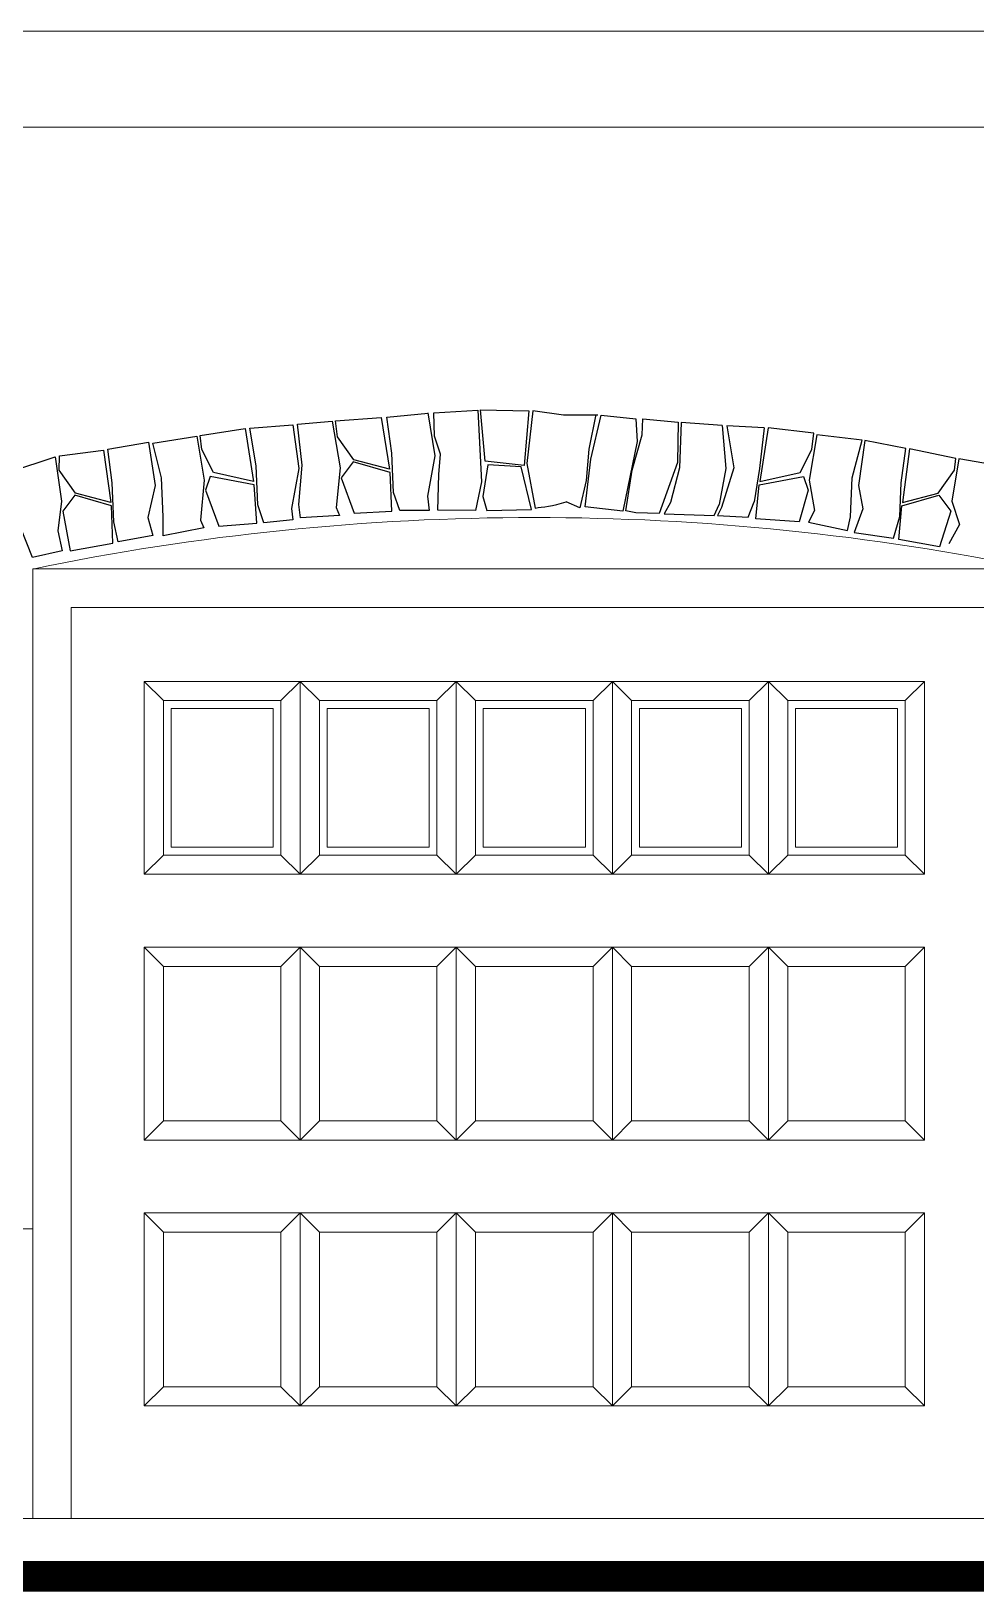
# Model space of a CAD drawing. Header units: millimetres. Extents: x 85048 to 158814, y 1395 to 38919.
# Drawn here: x 97995 to 100442, y 23374 to 27418 of the extents above; entities that cross this region are included whole.
import ezdxf

# ---------------------------------------------------------------- set-up
doc = ezdxf.new("R2010")
doc.units = ezdxf.units.MM
doc.layers.add('hatches', color=8, linetype='Continuous')
doc.layers.add('wall', color=5, linetype='Continuous')

msp = doc.modelspace()

# ---------------------------------------------------------------- linework, layer by layer
at = {"layer": 'hatches', "color": 252, "ltscale": 50, "true_color": 0x8f9991}
for p, q in [((98684.4, 26399.8), (98774.1, 26407.3)), ((98774.1, 26407.3), (98794.9, 26286.3)), ((98783.3, 26408.4), (98901.2, 26416.6)), ((98788.5, 26366.3), (98783.3, 26408.4)), ((98901.2, 26416.6), (98922.7, 26282.9)), ((98916.2, 26417.8), (99022.9, 26428.1)), ((98929.1, 26324), (98916.2, 26417.8)), ((99022.1, 26429), (99040.1, 26317.2)), ((99038.3, 26428.7), (99152.3, 26435.9)), ((99039.6, 26368.3), (99038.3, 26428.7)), ((99152.3, 26435.9), (99161.8, 26250.5)), ((99170.9, 26303.4), (99158.8, 26436.7)), ((99158.8, 26436.7), (99284.2, 26434.1)), ((99284.2, 26434.1), (99271.6, 26292.3)), ((99294.7, 26434.3), (99279.3, 26297.4)), ((99374, 26423), (99294.7, 26434.3)), ((99462.6, 26423), (99374, 26423)), ((99457.5, 26424.7), (99439.4, 26334.4)), ((99444.6, 26308.6), (99471.2, 26423)), ((99471.2, 26423), (99561.6, 26413.5)), ((99561.6, 26413.5), (99565, 26355)), ((99578, 26372.2), (99579.7, 26413.1)), ((99579.7, 26413.1), (99670.8, 26405)), ((99670.8, 26405), (99669.2, 26300)), ((99679.1, 26404.1), (99674.5, 26286.3)), ((99785.3, 26395.9), (99679.1, 26404.1)), ((98309.6, 26350.1), (98423.7, 26368.4)), ((98423.7, 26368.4), (98443.1, 26254)), ((98432.3, 26370), (98549.4, 26388.5)), ((98436.7, 26334), (98432.3, 26370)), ((98549.4, 26388.5), (98570.9, 26250.6)), ((98561.4, 26389.5), (98672.2, 26397.5)), ((98577.4, 26291.7), (98561.4, 26389.5)), ((98672.2, 26397.5), (98688.4, 26284.9)), ((98696.4, 26293.1), (98684.4, 26399.8)), ((98830.6, 26306.9), (98788.5, 26366.3)), ((99055.1, 26321.9), (99039.6, 26368.3)), ((99552.1, 26280.2), (99578, 26372.2)), ((99785.3, 26395.9), (99794.9, 26284.5)), ((99797.5, 26395.2), (99815.5, 26286.3)), ((99893.9, 26389.6), (99797.5, 26395.2)), ((99893.9, 26389.6), (99882.1, 26284.5)), ((99904.3, 26389.6), (99882.8, 26250.6)), ((100022.2, 26376.1), (99904.3, 26389.6)), ((100030.6, 26372.1), (100010.6, 26254)), ((100017, 26334), (100022.2, 26376.1)), ((100147.6, 26358), (100030.6, 26372.1)), ((98067.6, 26317.3), (98181.9, 26332.4)), ((98181.9, 26332.4), (98201.2, 26196.6)), ((98193.3, 26335.1), (98298.8, 26352.6)), ((98204.7, 26247.9), (98193.3, 26335.1)), ((98298.8, 26352.6), (98315.7, 26241)), ((98332.1, 26260.8), (98309.6, 26350.1)), ((98466.6, 26274.6), (98436.7, 26334)), ((98933.4, 26222.6), (98929.1, 26324)), ((99439.4, 26334.4), (99432.5, 26253.6)), ((99565, 26355), (99527.8, 26174.4)), ((99987.2, 26274.6), (100017, 26334)), ((100121.6, 26260.8), (100147.6, 26358)), ((100154.7, 26357), (100138, 26241)), ((100261.3, 26336.6), (100154.7, 26357)), ((100249, 26247.9), (100261.3, 26336.6)), ((100270.6, 26335.8), (100252.6, 26196.6)), ((100390.6, 26310.8), (100270.6, 26335.8)), ((97939.4, 26276.1), (98056.7, 26314.9)), ((98056.7, 26314.9), (98073.3, 26200)), ((98066.9, 26280), (98067.6, 26317.3)), ((98581.7, 26190.3), (98577.4, 26291.7)), ((98688.4, 26284.9), (98669.4, 26180.8)), ((98688.2, 26191.6), (98696.4, 26293.1)), ((98794.9, 26286.3), (98785.2, 26183.3)), ((98828.9, 26301.8), (98797.9, 26260.5)), ((98924.4, 26274.3), (98828.9, 26301.8)), ((98922.7, 26282.9), (98830.6, 26306.9)), ((99040.1, 26317.2), (99021.2, 26213.1)), ((99051.3, 26268.8), (99055.1, 26321.9)), ((99177.8, 26294), (99164.9, 26212.3)), ((99271.6, 26292.3), (99170.9, 26303.4)), ((99263.9, 26288.8), (99177.8, 26294)), ((99291.4, 26178.5), (99263.9, 26288.8)), ((99279.3, 26297.4), (99300.9, 26182.2)), ((99429.8, 26184.9), (99444.6, 26308.6)), ((99669.2, 26300), (99621.8, 26168.1)), ((99674.5, 26286.3), (99651.5, 26196.9)), ((99794.9, 26284.5), (99777, 26191.6)), ((99815.5, 26286.3), (99783.6, 26183.3)), ((99882.1, 26284.5), (99867.5, 26198.5)), ((100398.4, 26309.6), (100380.4, 26200)), ((100386.8, 26280), (100390.6, 26310.8)), ((100522.9, 26287.8), (100398.4, 26309.6)), ((98109.1, 26220.6), (98066.9, 26280)), ((98209, 26146.4), (98204.7, 26247.9)), ((98336.4, 26159.3), (98332.1, 26260.8)), ((98443.1, 26254), (98433.4, 26151)), ((98458.3, 26264.3), (98446.1, 26228.2)), ((98572.6, 26242), (98458.3, 26264.3)), ((98570.9, 26250.6), (98466.6, 26274.6)), ((98579.7, 26143.4), (98572.6, 26242)), ((98797.9, 26260.5), (98831.1, 26168.6)), ((98929, 26173.8), (98924.4, 26274.3)), ((99048.3, 26176.6), (99051.3, 26268.8)), ((99161.8, 26250.5), (99146.3, 26175.7)), ((99432.5, 26253.6), (99416.6, 26182.6)), ((99535.1, 26175.1), (99552.1, 26280.2)), ((99871.8, 26153.9), (99881.1, 26242)), ((99881.1, 26242), (99995.5, 26264.3)), ((99882.8, 26250.6), (99987.2, 26274.6)), ((99995.5, 26264.3), (100007.6, 26228.2)), ((100010.6, 26254), (100024.1, 26175.9)), ((100117.3, 26159.3), (100121.6, 26260.8)), ((100245.3, 26160.4), (100249, 26247.9)), ((100344.7, 26220.6), (100386.8, 26280)), ((98107.4, 26215.5), (98076.4, 26174.2)), ((98202.9, 26188), (98107.4, 26215.5)), ((98201.2, 26196.6), (98109.1, 26220.6)), ((98315.7, 26241), (98296.8, 26157.5)), ((98446.1, 26228.2), (98480.8, 26135.1)), ((98949.6, 26175.6), (98933.4, 26222.6)), ((99021.2, 26213.1), (99025.5, 26176.1)), ((99164.9, 26212.3), (99175.2, 26176)), ((100007.6, 26228.2), (99984.7, 26146.8)), ((100138, 26241), (100149.1, 26180.4)), ((100250.9, 26188), (100346.4, 26215.5)), ((100252.6, 26196.6), (100344.7, 26220.6)), ((100346.4, 26215.5), (100377.3, 26174.2)), ((98073.3, 26200), (98063.7, 26123)), ((98076.4, 26174.2), (98095.5, 26070.9)), ((98206.3, 26091.6), (98202.9, 26188)), ((98597.8, 26143.8), (98581.7, 26190.3)), ((98669.4, 26180.8), (98672.8, 26151.7)), ((98692.1, 26156.6), (98688.2, 26191.6)), ((98793.8, 26162.8), (98692.1, 26156.6)), ((98785.2, 26183.3), (98793.8, 26162.8)), ((98831.1, 26168.6), (98929, 26173.8)), ((99025.5, 26176.1), (98949.6, 26175.6)), ((99146.3, 26175.7), (99048.3, 26176.6)), ((99175.2, 26176), (99291.4, 26178.5)), ((99416.6, 26182.6), (99381, 26198.5)), ((99527.8, 26174.4), (99429.8, 26184.9)), ((99561.4, 26170.2), (99535.1, 26175.1)), ((99621.8, 26168.1), (99561.4, 26170.2)), ((99651.5, 26196.9), (99634.9, 26167.6)), ((99634.9, 26167.6), (99764.1, 26163.1)), ((99764.1, 26163.1), (99777, 26191.6)), ((99783.6, 26183.3), (99773.2, 26162.6)), ((99773.2, 26162.6), (99852, 26158.6)), ((99852, 26158.6), (99867.5, 26198.5)), ((100024.1, 26175.9), (100009.1, 26145.8)), ((100149.1, 26180.4), (100126.6, 26118.9)), ((100243, 26100.3), (100250.9, 26188)), ((100377.3, 26174.2), (100347.8, 26081.7)), ((100380.4, 26200), (100399.6, 26139.5)), ((97998.4, 26054.2), (97966.6, 26132.8)), ((98063.7, 26123), (98074.6, 26071.4)), ((98220.3, 26094.7), (98209, 26146.4)), ((98296.8, 26157.5), (98310, 26111)), ((98336.4, 26109.8), (98336.4, 26159.3)), ((98442, 26130.5), (98336.4, 26109.8)), ((98433.4, 26151), (98442, 26130.5)), ((98480.8, 26135.1), (98579.7, 26143.4)), ((98672.8, 26151.7), (98597.8, 26143.8)), ((99984.7, 26146.8), (99871.8, 26153.9)), ((100009.1, 26145.8), (100109.8, 26123.8)), ((100109.8, 26123.8), (100117.3, 26159.3)), ((100228.6, 26104.5), (100245.3, 26160.4)), ((100399.6, 26139.5), (100372.2, 26089.3)), ((98095.5, 26070.9), (98206.3, 26091.6)), ((98310, 26111), (98220.3, 26094.7)), ((100126.6, 26118.9), (100228.6, 26104.5)), ((100347.8, 26081.7), (100243, 26100.3)), ((98074.6, 26071.4), (97998.4, 26054.2))]:
    msp.add_line(p, q, dxfattribs=at)
msp.add_open_spline([(99300.9, 26182.2), (99318.4, 26184.8), (99347.6, 26187.1), (99381, 26198.5)], degree=3, dxfattribs=at)
at = {"layer": 'wall', "color": 250, "linetype": 'Continuous', "lineweight": 15, "ltscale": 0.13}
for p, q in [((103562.8, 27417.6), (96562.1, 27417.6)), ((103562.8, 27169.4), (96563.5, 27169.4)), ((100598.5, 26024.3), (97998.5, 26024.3)), ((97998.5, 23564.3), (97998.5, 26024.3)), ((100498.5, 25924.3), (98098.5, 25924.3)), ((98098.5, 23564.3), (98098.5, 25924.3)), ((100309.4, 25733.2), (98287.3, 25733.2)), ((98287.3, 25233.2), (98287.3, 25733.2)), ((98337.3, 25683.2), (98287.3, 25733.2)), ((98337.3, 25683.2), (98287.3, 25733.2)), ((98641.7, 25683.2), (98691.7, 25733.2)), ((98691.7, 25733.2), (98691.7, 25233.2)), ((98741.7, 25683.2), (98691.7, 25733.2)), ((99046.1, 25683.2), (99096.1, 25733.2)), ((99096.1, 25233.2), (99096.1, 25733.2)), ((99146.1, 25683.2), (99096.1, 25733.2)), ((99450.5, 25683.2), (99500.5, 25733.2)), ((99500.5, 25733.2), (99500.5, 25233.2)), ((99550.5, 25683.2), (99500.5, 25733.2)), ((99854.9, 25683.2), (99904.9, 25733.2)), ((99904.9, 25733.2), (99904.9, 25233.2)), ((99954.9, 25683.2), (99904.9, 25733.2)), ((100259.4, 25683.2), (100309.4, 25733.2)), ((100309.4, 25733.2), (100309.4, 25233.2)), ((98641.7, 25683.2), (98337.3, 25683.2)), ((98337.3, 25283.2), (98337.3, 25683.2)), ((98436.6, 25683.2), (98337.3, 25683.2)), ((98436.6, 25683.2), (98337.3, 25683.2)), ((98641.7, 25283.2), (98641.7, 25683.2)), ((99046.1, 25683.2), (98741.7, 25683.2)), ((98741.7, 25283.2), (98741.7, 25683.2)), ((99046.1, 25283.2), (99046.1, 25683.2)), ((99146.1, 25283.2), (99146.1, 25683.2)), ((99450.5, 25683.2), (99146.1, 25683.2)), ((99450.5, 25283.2), (99450.5, 25683.2)), ((99550.5, 25283.2), (99550.5, 25683.2)), ((99854.9, 25683.2), (99550.5, 25683.2)), ((99854.9, 25283.2), (99854.9, 25683.2)), ((99954.9, 25283.2), (99954.9, 25683.2)), ((100259.4, 25683.2), (99954.9, 25683.2)), ((100259.4, 25283.2), (100259.4, 25683.2)), ((98337.3, 25283.2), (98287.3, 25233.2)), ((98641.7, 25283.2), (98337.3, 25283.2)), ((98436.6, 25283.2), (98337.3, 25283.2)), ((98641.7, 25283.2), (98691.7, 25233.2)), ((98741.7, 25283.2), (98691.7, 25233.2)), ((99046.1, 25283.2), (98741.7, 25283.2)), ((99046.1, 25283.2), (99096.1, 25233.2)), ((99146.1, 25283.2), (99096.1, 25233.2)), ((99450.5, 25283.2), (99146.1, 25283.2)), ((99450.5, 25283.2), (99500.5, 25233.2)), ((99550.5, 25283.2), (99500.5, 25233.2)), ((99854.9, 25283.2), (99550.5, 25283.2)), ((99854.9, 25283.2), (99904.9, 25233.2)), ((99954.9, 25283.2), (99904.9, 25233.2)), ((100259.4, 25283.2), (99954.9, 25283.2)), ((100259.4, 25283.2), (100309.4, 25233.2)), ((100309.4, 25233.2), (98287.3, 25233.2)), ((100309.3, 25044.4), (98287.3, 25044.4)), ((98287.3, 24544.4), (98287.3, 25044.4)), ((98337.3, 24994.4), (98287.3, 25044.4)), ((98337.3, 24994.4), (98287.3, 25044.4)), ((98641.7, 24994.4), (98691.7, 25044.4)), ((98691.7, 25044.4), (98691.7, 24544.4)), ((98741.7, 24994.4), (98691.7, 25044.4)), ((99046.1, 24994.4), (99096.1, 25044.4)), ((99096.1, 24544.4), (99096.1, 25044.4)), ((99146.1, 24994.4), (99096.1, 25044.4)), ((99450.5, 24994.4), (99500.5, 25044.4)), ((99500.5, 25044.4), (99500.5, 24544.4)), ((99550.5, 24994.4), (99500.5, 25044.4)), ((99854.9, 24994.4), (99904.9, 25044.4)), ((99904.9, 25044.4), (99904.9, 24544.4)), ((99954.9, 24994.4), (99904.9, 25044.4)), ((100259.3, 24994.4), (100309.3, 25044.4)), ((100309.3, 25044.4), (100309.3, 24544.4)), ((98641.7, 24994.4), (98337.3, 24994.4)), ((98337.3, 24594.4), (98337.3, 24994.4)), ((98436.6, 24994.4), (98337.3, 24994.4)), ((98436.6, 24994.4), (98337.3, 24994.4)), ((98641.7, 24594.4), (98641.7, 24994.4)), ((99046.1, 24994.4), (98741.7, 24994.4)), ((98741.7, 24594.4), (98741.7, 24994.4)), ((99046.1, 24594.4), (99046.1, 24994.4)), ((99146.1, 24594.4), (99146.1, 24994.4)), ((99450.5, 24994.4), (99146.1, 24994.4)), ((99450.5, 24594.4), (99450.5, 24994.4)), ((99550.5, 24594.4), (99550.5, 24994.4)), ((99854.9, 24994.4), (99550.5, 24994.4)), ((99854.9, 24594.4), (99854.9, 24994.4)), ((99954.9, 24594.4), (99954.9, 24994.4)), ((100259.3, 24994.4), (99954.9, 24994.4)), ((100259.3, 24594.4), (100259.3, 24994.4)), ((98337.3, 24594.4), (98287.3, 24544.4)), ((98641.7, 24594.4), (98337.3, 24594.4)), ((98436.6, 24594.4), (98337.3, 24594.4)), ((98641.7, 24594.4), (98691.7, 24544.4)), ((98741.7, 24594.4), (98691.7, 24544.4)), ((99046.1, 24594.4), (98741.7, 24594.4)), ((99046.1, 24594.4), (99096.1, 24544.4)), ((99146.1, 24594.4), (99096.1, 24544.4)), ((99450.5, 24594.4), (99146.1, 24594.4)), ((99450.5, 24594.4), (99500.5, 24544.4)), ((99550.5, 24594.4), (99500.5, 24544.4)), ((99854.9, 24594.4), (99550.5, 24594.4)), ((99854.9, 24594.4), (99904.9, 24544.4)), ((99954.9, 24594.4), (99904.9, 24544.4)), ((100259.3, 24594.4), (99954.9, 24594.4)), ((100259.3, 24594.4), (100309.3, 24544.4)), ((100309.3, 24544.4), (98287.3, 24544.4)), ((100309.4, 24355.7), (98287.3, 24355.7)), ((98287.3, 23855.7), (98287.3, 24355.7)), ((98337.3, 24305.7), (98287.3, 24355.7)), ((98337.3, 24305.7), (98287.3, 24355.7)), ((98641.7, 24305.7), (98691.7, 24355.7)), ((98691.7, 24355.7), (98691.7, 23855.7)), ((98741.7, 24305.7), (98691.7, 24355.7)), ((99046.1, 24305.7), (99096.1, 24355.7)), ((99096.1, 23855.7), (99096.1, 24355.7)), ((99146.1, 24305.7), (99096.1, 24355.7)), ((99450.5, 24305.7), (99500.5, 24355.7)), ((99500.5, 24355.7), (99500.5, 23855.7)), ((99550.5, 24305.7), (99500.5, 24355.7)), ((99854.9, 24305.7), (99904.9, 24355.7)), ((99904.9, 24355.7), (99904.9, 23855.7)), ((99954.9, 24305.7), (99904.9, 24355.7)), ((100259.4, 24305.7), (100309.4, 24355.7)), ((100309.4, 24355.7), (100309.4, 23855.7)), ((97998.5, 24314.3), (94579.1, 24314.3)), ((98641.7, 24305.7), (98337.3, 24305.7)), ((98337.3, 23905.7), (98337.3, 24305.7)), ((98436.6, 24305.7), (98337.3, 24305.7)), ((98436.6, 24305.7), (98337.3, 24305.7)), ((98641.7, 23905.7), (98641.7, 24305.7)), ((99046.1, 24305.7), (98741.7, 24305.7)), ((98741.7, 23905.7), (98741.7, 24305.7)), ((99046.1, 23905.7), (99046.1, 24305.7)), ((99146.1, 23905.7), (99146.1, 24305.7)), ((99450.5, 24305.7), (99146.1, 24305.7)), ((99450.5, 23905.7), (99450.5, 24305.7)), ((99550.5, 23905.7), (99550.5, 24305.7)), ((99854.9, 24305.7), (99550.5, 24305.7)), ((99854.9, 23905.7), (99854.9, 24305.7)), ((99954.9, 23905.7), (99954.9, 24305.7)), ((100259.4, 24305.7), (99954.9, 24305.7)), ((100259.4, 23905.7), (100259.4, 24305.7)), ((98337.3, 23905.7), (98287.3, 23855.7)), ((98641.7, 23905.7), (98337.3, 23905.7)), ((98436.6, 23905.7), (98337.3, 23905.7)), ((98641.7, 23905.7), (98691.7, 23855.7)), ((98741.7, 23905.7), (98691.7, 23855.7)), ((99046.1, 23905.7), (98741.7, 23905.7)), ((99046.1, 23905.7), (99096.1, 23855.7)), ((99146.1, 23905.7), (99096.1, 23855.7)), ((99450.5, 23905.7), (99146.1, 23905.7)), ((99450.5, 23905.7), (99500.5, 23855.7)), ((99550.5, 23905.7), (99500.5, 23855.7)), ((99854.9, 23905.7), (99550.5, 23905.7)), ((99854.9, 23905.7), (99904.9, 23855.7)), ((99954.9, 23905.7), (99904.9, 23855.7)), ((100259.4, 23905.7), (99954.9, 23905.7)), ((100259.4, 23905.7), (100309.4, 23855.7)), ((100309.4, 23855.7), (98287.3, 23855.7)), ((97163.5, 23564.3), (102963.7, 23564.3))]:
    msp.add_line(p, q, dxfattribs=at)
for points in [[(98357.3, 25663.2), (98621.7, 25663.2), (98621.7, 25303.2), (98357.3, 25303.2)], [(98761.7, 25663.2), (99026.1, 25663.2), (99026.1, 25303.2), (98761.7, 25303.2)], [(99166.1, 25663.2), (99430.5, 25663.2), (99430.5, 25303.2), (99166.1, 25303.2)], [(99570.5, 25663.2), (99834.9, 25663.2), (99834.9, 25303.2), (99570.5, 25303.2)], [(99974.9, 25663.2), (100239.4, 25663.2), (100239.4, 25303.2), (99974.9, 25303.2)]]:
    msp.add_lwpolyline(points, close=True, dxfattribs=at)
at = {"layer": 'wall', "color": 250, "linetype": 'Continuous', "lineweight": 15, "ltscale": 0.13, "const_width": 80}
msp.add_lwpolyline([(85088.2, 23414.3), (106078.4, 23414.3)], dxfattribs=at)
at = {"layer": 'wall', "color": 250, "linetype": 'Continuous', "lineweight": 15, "ltscale": 0.13}
msp.add_arc((99298.5, 19753.7, -0.5), 6403.9, 78.2874, 101.7126, dxfattribs=at)

doc.saveas('drawing.dxf')
